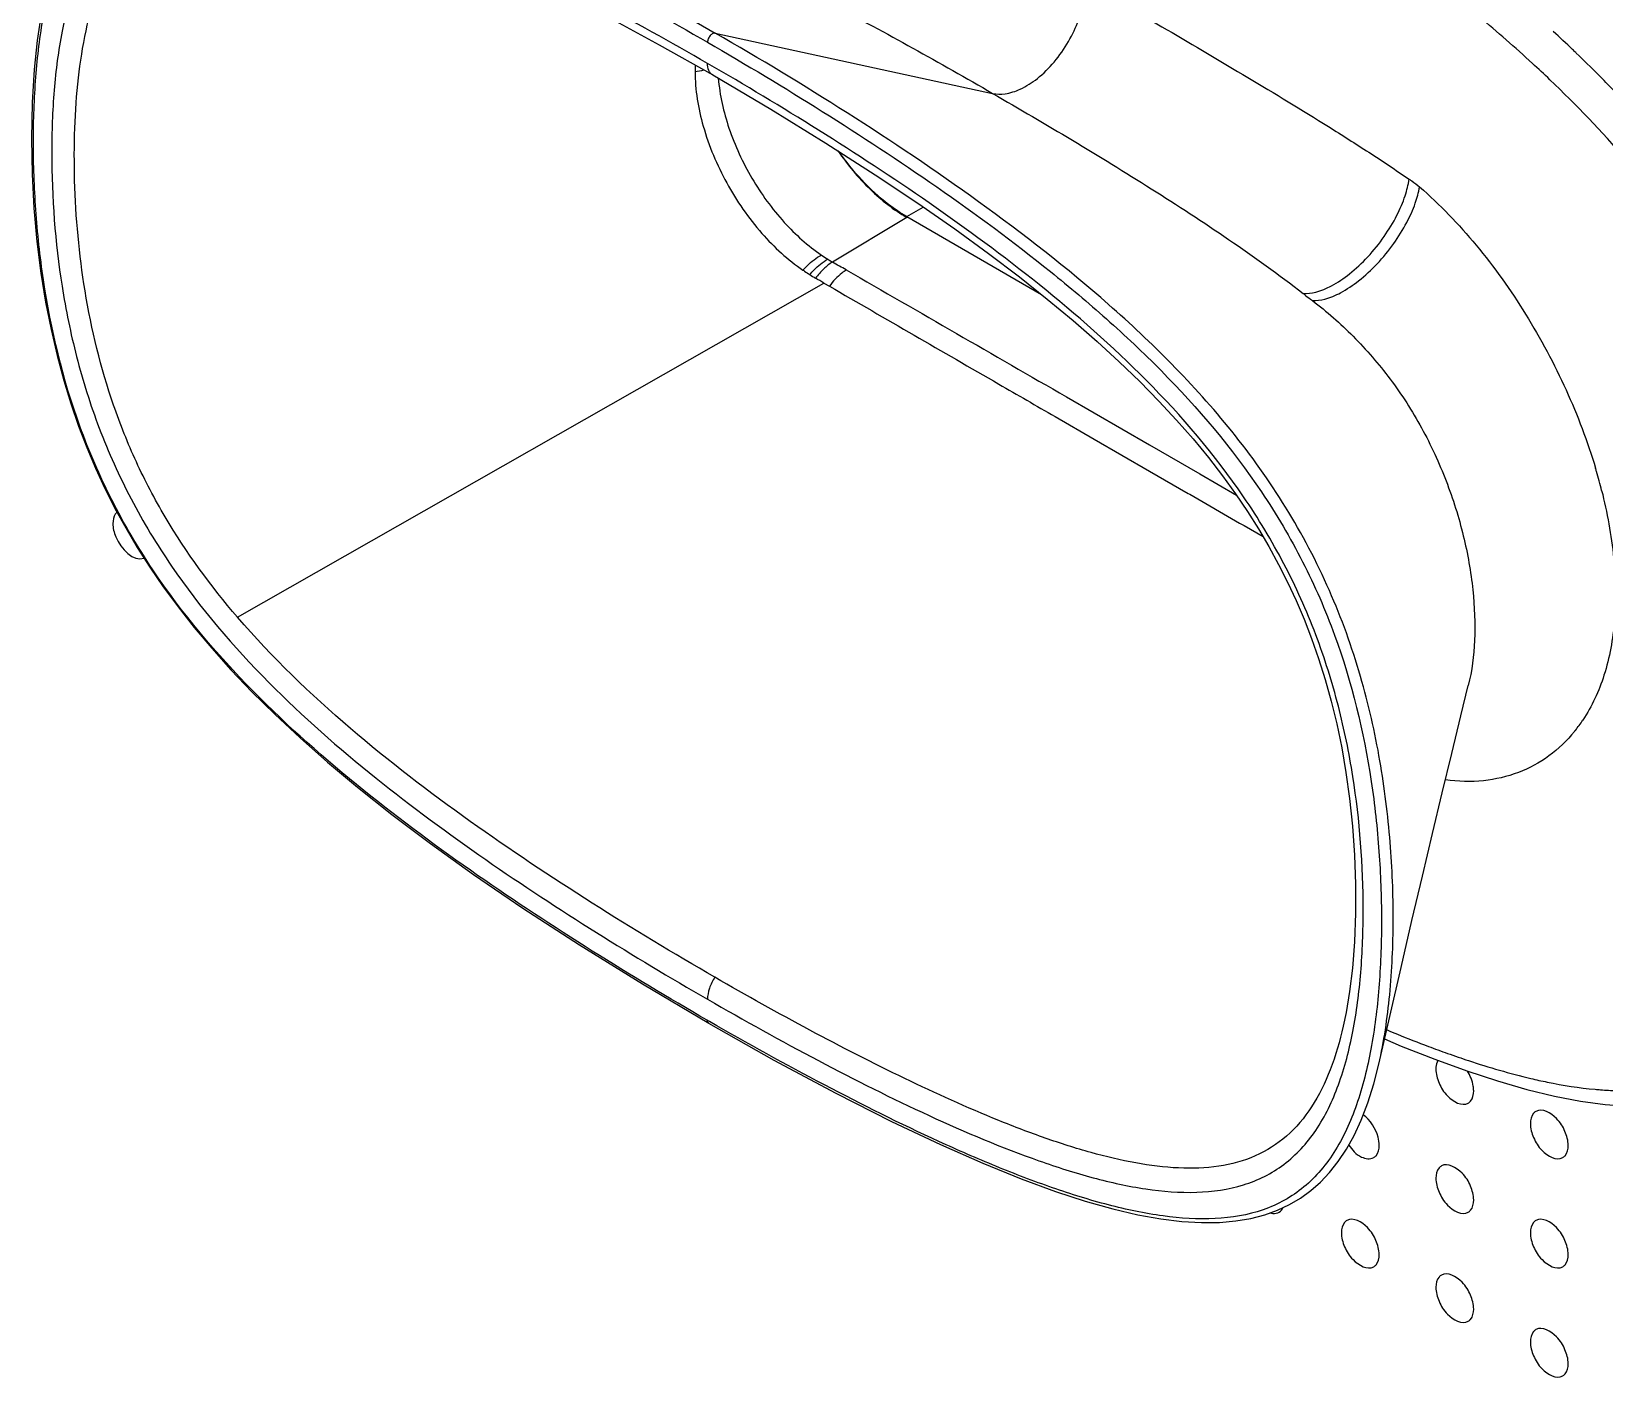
# Model space of a CAD drawing. Header units: millimetres. Extents: x 0 to 1189, y 0 to 841.
# Drawn here: x 61.3 to 120.2, y 485.5 to 535.9 of the extents above; entities that cross this region are included whole.
import ezdxf

# ---------------------------------------------------------------- set-up
doc = ezdxf.new("R2010")
doc.units = ezdxf.units.MM
doc.header["$LTSCALE"] = 65.395
doc.layers.get('0').update_dxf_attribs({"linetype": 'CONTINUOUS'})
doc.layers.add('AXIS', color=7, linetype='CONTINUOUS')

msp = doc.modelspace()

# ---------------------------------------------------------------- linework, layer by layer
at = {"color": 9, "linetype": 'Continuous'}
for p, q in [((86.897, 535.864), (97.274, 533.607)), ((119.113, 535.113), (119.091, 535.135)), ((119.113, 535.113), (119.091, 535.135)), ((94.06, 528.996), (94.679, 529.353)), ((94.06, 528.967), (91.281, 527.296)), ((69.028, 514.005), (90.964, 526.511)), ((90.964, 526.511), (91.168, 526.393)), ((100.036, 522.251), (103.143, 520.457)), ((99.611, 521.514), (101.068, 520.673)), ((101.068, 520.673), (103.146, 519.473)), ((103.143, 520.457), (105.029, 519.367)), ((103.146, 519.473), (104.59, 518.64)), ((105.029, 519.367), (106.397, 518.577)), ((104.59, 518.64), (104.647, 518.607)), ((104.647, 518.607), (106.511, 517.531)), ((106.511, 517.531), (106.682, 517.433)), ((106.512, 517.532), (106.683, 517.433)), ((106.682, 517.433), (107.394, 517.022)), ((86.687, 498.878), (86.598, 498.93)), ((86.687, 498.878), (86.606, 498.925)), ((112.02, 498.57), (112.033, 498.564)), ((112.02, 498.57), (112.033, 498.564))]:
    msp.add_line(p, q, dxfattribs=at)
at = {"color": 7, "linetype": 'Continuous'}
for p, q in [((94.06, 528.996), (99.098, 526.087)), ((110.395, 498.708), (110.394, 498.705)), ((111.941, 498.228), (112.564, 497.964)), ((112.564, 497.964), (113.816, 497.468)), ((113.816, 497.468), (115.015, 497.033))]:
    msp.add_line(p, q, dxfattribs=at)
for points in [[(72.459, 540.913), (72.977, 540.772), (73.859, 540.502), (74.808, 540.176), (75.832, 539.79), (76.972, 539.323), (78.22, 538.775), (79.582, 538.139), (81.126, 537.378), (82.874, 536.473), (84.802, 535.427), (86.804, 534.294)], [(61.68, 536.568), (61.532, 535.586), (61.418, 534.499), (61.342, 533.26), (61.314, 531.911), (61.339, 530.581), (61.408, 529.309), (61.52, 528.065), (61.669, 526.885), (61.845, 525.79), (62.046, 524.768), (62.273, 523.794), (62.522, 522.869), (62.789, 521.999), (63.078, 521.16), (63.387, 520.355), (63.712, 519.585), (64.063, 518.827), (64.439, 518.08), (64.839, 517.35), (65.274, 516.615), (65.742, 515.88), (66.245, 515.147), (66.798, 514.394), (67.402, 513.625), (68.057, 512.846), (68.779, 512.04), (69.564, 511.216), (70.415, 510.375), (71.362, 509.492), (72.391, 508.585), (73.514, 507.646), (74.8, 506.626), (76.245, 505.536), (77.854, 504.383), (79.703, 503.122), (81.819, 501.746), (84.174, 500.285), (86.653, 498.819)], [(86.804, 534.294), (88.971, 533.017), (91.035, 531.746), (92.883, 530.56), (94.478, 529.493), (95.856, 528.533), (97.116, 527.618), (98.277, 526.737), (99.32, 525.911), (100.288, 525.108), (101.188, 524.324), (102.012, 523.568), (102.781, 522.826), (103.499, 522.095), (104.16, 521.383), (104.776, 520.678), (105.348, 519.983), (105.874, 519.302), (106.363, 518.627), (106.813, 517.962), (107.226, 517.308), (107.614, 516.648), (107.976, 515.985), (108.312, 515.32), (108.631, 514.635), (108.931, 513.933), (109.21, 513.214), (109.473, 512.462), (109.719, 511.679), (109.945, 510.868), (110.151, 510.015), (110.334, 509.126), (110.494, 508.201), (110.629, 507.226), (110.738, 506.185), (110.814, 505.102), (110.852, 504.023), (110.852, 502.939), (110.812, 501.866), (110.736, 500.879), (110.631, 500.007), (110.501, 499.219), (110.395, 498.708)], [(111.725, 497.283), (112.133, 499.065), (112.556, 500.902), (112.964, 502.656), (113.356, 504.325), (113.733, 505.915), (114.097, 507.441), (114.451, 508.91), (114.793, 510.318), (115.072, 511.456)], [(86.647, 498.82), (89.094, 497.441), (91.412, 496.2), (93.497, 495.145), (95.322, 494.28), (96.912, 493.578), (98.344, 492.996), (99.621, 492.527), (100.739, 492.162), (101.766, 491.873), (102.712, 491.652), (103.566, 491.497), (104.357, 491.4), (105.09, 491.357), (105.758, 491.364), (106.376, 491.418), (106.941, 491.514), (107.455, 491.649), (107.935, 491.822), (108.38, 492.031), (108.79, 492.273), (109.179, 492.554), (109.543, 492.874), (109.883, 493.233), (110.208, 493.642), (110.514, 494.102), (110.799, 494.613), (111.067, 495.19), (111.314, 495.833), (111.538, 496.545), (111.725, 497.284)], [(115.015, 497.033), (116.165, 496.657), (117.259, 496.343), (118.296, 496.092), (119.275, 495.905), (120.193, 495.78), (121.051, 495.715), (121.848, 495.708)]]:
    msp.add_lwpolyline(points, dxfattribs=at)
at = {"color": 9, "linetype": 'Continuous'}
for centre, radius, start, end in [((83.289, 497.721), 51.784, 46.44164, 47.53697), ((84.18, 498.663), 50.487, 46.25299, 46.43757), ((86.365, 500.923), 47.344, 44.85038, 46.23468), ((91.785, 534.43), 5.643, 177.59867, 180.02445), ((85.895, 536.919), 2.504, 275.66753, 283.31356), ((88.637, 503.183), 44.139, 43.77118, 44.85016), ((-4.003, 360.297), 192.27, 60.11372, 60.29229), ((2.746, 374.162), 176.047, 59.92676, 60.04487), ((99.98, 513.664), 20.715, 16.23132, 16.59135), ((100.698, 513.869), 19.968, 14.1544, 16.24211), ((114.799, 513.173), 5.465, 320.98288, 321.51759), ((114.656, 513.284), 5.646, 321.5423, 326.3492), ((128.393, 537.242), 41.991, 249.33823, 250.38371)]:
    msp.add_arc(centre, radius, start, end, dxfattribs=at)
for points, knots in [([(86.598, 498.929), (85.148, 499.766), (82.245, 501.512), (77.933, 504.342), (73.637, 507.516), (69.434, 511.215), (66.29, 514.928), (64.267, 518.364), (62.718, 521.945), (61.835, 525.631), (61.449, 529.219), (61.358, 531.754), (61.443, 534.18), (61.715, 536.469), (62.218, 538.571), (63.022, 540.408), (64.046, 541.63), (65.043, 542.296), (66.146, 542.773), (67.708, 543.015), (69.67, 542.872), (71.709, 542.431), (74.535, 541.54), (78.096, 540.038), (82.359, 537.907), (85.188, 536.338), (86.606, 535.52)], [0, 0, 0, 0, 0.063856, 0.129237, 0.196758, 0.267516, 0.342543, 0.381155, 0.419274, 0.491064, 0.524657, 0.556885, 0.587785, 0.617187, 0.644723, 0.669992, 0.69312, 0.704298, 0.715508, 0.738739, 0.763691, 0.790275, 0.818159, 0.876637, 0.937515, 1, 1, 1, 1]), ([(71.633, 542.843), (72.264, 542.686), (73.533, 542.309), (76.079, 541.376), (79.275, 539.954), (83.096, 538.007), (85.629, 536.597), (86.897, 535.864)], [0, 0, 0, 0, 0.115924, 0.235638, 0.483338, 0.73884, 1, 1, 1, 1]), ([(86.606, 534.73), (85.236, 535.521), (82.504, 537.036), (79.04, 538.774), (76.273, 539.995), (74.232, 540.788), (72.217, 541.43), (70.246, 541.867), (68.345, 542.02), (66.83, 541.811), (65.749, 541.379), (64.768, 540.771), (63.741, 539.639), (62.92, 537.899), (62.406, 535.891), (62.126, 533.69), (62.012, 530.496), (62.267, 527.143), (62.966, 523.708), (63.809, 521.033), (64.994, 518.398), (66.985, 515.102), (70.035, 511.538), (74.096, 507.982), (78.244, 504.93), (82.407, 502.204), (85.208, 500.521), (86.607, 499.713)], [0, 0, 0, 0, 0.062487, 0.123395, 0.153042, 0.181947, 0.209873, 0.236518, 0.261551, 0.284888, 0.29613, 0.307303, 0.330269, 0.355281, 0.382602, 0.411892, 0.442777, 0.508767, 0.544103, 0.58109, 0.619348, 0.657981, 0.732872, 0.803487, 0.870897, 0.9362, 1, 1, 1, 1]), ([(69.028, 514.005), (68.022, 515.176), (66.641, 517.059), (65.207, 519.793), (64.087, 522.588), (63.231, 526.117), (62.909, 529.616), (62.915, 532.28), (63.044, 534.156), (63.316, 535.916), (63.752, 537.526), (64.392, 538.935), (65.277, 540.084), (66.419, 540.895), (67.294, 541.18), (67.742, 541.27)], [0, 0, 0, 0, 0.150565, 0.226103, 0.300573, 0.443769, 0.578321, 0.642208, 0.703443, 0.761498, 0.815686, 0.865561, 0.911514, 0.95542, 1, 1, 1, 1]), ([(85.364, 539.705), (86.355, 539.32), (88.345, 538.431), (92.326, 536.412), (95.294, 534.75), (97.274, 533.607)], [0, 0, 0, 0, 0.238233, 0.487754, 1, 1, 1, 1]), ([(97.274, 533.607), (97.426, 533.575), (97.788, 533.571), (98.37, 533.761), (99, 534.169), (99.61, 534.776), (100.13, 535.522), (100.595, 536.502), (100.77, 537.275), (100.77, 537.749)], [0, 0, 0, 0, 0.078245, 0.178658, 0.305058, 0.453172, 0.61046, 0.761172, 1, 1, 1, 1]), ([(100.77, 537.749), (102.793, 536.58), (105.833, 534.811), (109.351, 532.679), (111.36, 531.401), (112.362, 530.738), (112.858, 530.394)], [0, 0, 0, 0, 0.495295, 0.745465, 0.871952, 1, 1, 1, 1]), ([(118.123, 534.117), (117.908, 534.322), (117.05, 535.127), (116.164, 535.902), (115.49, 536.466)], [0, 0, 0, 0, 0.253065, 1, 1, 1, 1]), ([(111.726, 497.285), (111.92, 498.139), (112.181, 499.93), (112.301, 502.709), (112.186, 505.638), (111.807, 508.698), (111.088, 511.868), (109.934, 515.069), (108.31, 518.153), (106.295, 520.977), (104.035, 523.485), (100.914, 526.408), (96.86, 529.562), (91.902, 532.884), (88.562, 534.903), (86.897, 535.864)], [0, 0, 0, 0, 0.05296, 0.109121, 0.168103, 0.230024, 0.295425, 0.364313, 0.435208, 0.505565, 0.573607, 0.639084, 0.764028, 0.883718, 1, 1, 1, 1]), ([(86.606, 535.519), (88.053, 534.683), (90.953, 532.94), (95.26, 530.113), (98.798, 527.505), (101.567, 525.171), (104.346, 522.555), (106.895, 519.55), (108.922, 516.122), (110.477, 512.546), (111.366, 508.863), (111.758, 505.277), (111.852, 502.743), (111.772, 500.317), (111.504, 498.026), (111.009, 495.923), (110.328, 494.352), (109.586, 493.313), (108.944, 492.674), (108.21, 492.171), (107.113, 491.685), (105.558, 491.432), (103.6, 491.564), (101.565, 491.997), (99.484, 492.647), (97.374, 493.457), (94.512, 494.709), (90.929, 496.498), (88.104, 498.061), (86.687, 498.878)], [0, 0, 0, 0, 0.063844, 0.129213, 0.19671, 0.231592, 0.267462, 0.342452, 0.381061, 0.419207, 0.491043, 0.524643, 0.556906, 0.587829, 0.617258, 0.644856, 0.670163, 0.682016, 0.693417, 0.704601, 0.715801, 0.738988, 0.763885, 0.790423, 0.818267, 0.847108, 0.876706, 0.937546, 1, 1, 1, 1]), ([(86.142, 534.427), (86.142, 533.737), (86.389, 532.279), (87.258, 530.216), (88.528, 528.375), (89.612, 527.379), (90.18, 526.992)], [0, 0, 0, 0, 0.237074, 0.500376, 0.763979, 1, 1, 1, 1]), ([(86.804, 534.294), (86.739, 534.331), (86.628, 534.47), (86.606, 534.64), (86.606, 534.73)], [0, 0, 0, 0, 0.453018, 1, 1, 1, 1]), ([(86.607, 499.713), (87.976, 498.923), (90.708, 497.407), (94.825, 495.344), (98.264, 493.886), (100.993, 493.014), (102.965, 492.579), (104.865, 492.424), (106.38, 492.634), (107.46, 493.065), (108.442, 493.672), (109.469, 494.804), (110.29, 496.542), (110.805, 498.55), (111.085, 500.75), (111.199, 503.943), (110.945, 507.295), (110.247, 510.728), (109.405, 513.403), (108.222, 516.038), (106.232, 519.334), (103.182, 522.9), (99.122, 526.459), (94.971, 529.512), (90.808, 532.239), (88.005, 533.922), (86.606, 534.73)], [0, 0, 0, 0, 0.062483, 0.123382, 0.181912, 0.209841, 0.23648, 0.261514, 0.284851, 0.29609, 0.307261, 0.330221, 0.355225, 0.382536, 0.411818, 0.442695, 0.508667, 0.543993, 0.58097, 0.619218, 0.657845, 0.732758, 0.803406, 0.870844, 0.936174, 1, 1, 1, 1]), ([(87.011, 534.172), (87.064, 533.538), (87.362, 532.233), (88.211, 530.402), (89.384, 528.783), (90.361, 527.906), (90.87, 527.559)], [0, 0, 0, 0, 0.242471, 0.504926, 0.765093, 1, 1, 1, 1]), ([(123.52, 527.735), (122.746, 528.927), (121.052, 531.157), (119.114, 533.171), (118.123, 534.117)], [0, 0, 0, 0, 0.509246, 1, 1, 1, 1]), ([(97.274, 533.607), (99.273, 532.452), (102.249, 530.68), (106.115, 528.167), (107.987, 526.824), (108.893, 526.12)], [0, 0, 0, 0, 0.500801, 0.75107, 1, 1, 1, 1]), ([(112.858, 530.394), (112.891, 530.373), (113.027, 530.284), (113.155, 530.185), (113.249, 530.107)], [0, 0, 0, 0, 0.242502, 1, 1, 1, 1]), ([(109.237, 525.852), (109.394, 525.846), (109.766, 525.902), (110.356, 526.156), (111.017, 526.604), (111.686, 527.225), (112.289, 527.96), (112.766, 528.725), (113.087, 529.441), (113.214, 529.9), (113.249, 530.107)], [0, 0, 0, 0, 0.076265, 0.179093, 0.309934, 0.46187, 0.620658, 0.770055, 0.898078, 1, 1, 1, 1]), ([(113.249, 530.107), (114.01, 529.44), (115.454, 527.94), (117.278, 525.37), (118.78, 522.564), (119.534, 520.58), (119.832, 519.579)], [0, 0, 0, 0, 0.241588, 0.494927, 0.750569, 1, 1, 1, 1]), ([(90.18, 526.992), (90.233, 527.052), (90.439, 527.267), (90.677, 527.454), (90.87, 527.559)], [0, 0, 0, 0, 0.264506, 1, 1, 1, 1]), ([(90.436, 526.825), (90.486, 526.886), (90.683, 527.106), (90.917, 527.297), (91.106, 527.404)], [0, 0, 0, 0, 0.264896, 1, 1, 1, 1]), ([(91.106, 527.404), (91.119, 527.395), (91.176, 527.357), (91.236, 527.322), (91.281, 527.296)], [0, 0, 0, 0, 0.232929, 1, 1, 1, 1]), ([(90.18, 526.992), (90.2, 526.98), (90.285, 526.924), (90.37, 526.868), (90.436, 526.825)], [0, 0, 0, 0, 0.23062, 1, 1, 1, 1]), ([(91.281, 527.296), (91.163, 527.223), (90.935, 527.036), (90.742, 526.816), (90.65, 526.692)], [0, 0, 0, 0, 0.475592, 1, 1, 1, 1]), ([(91.801, 526.998), (91.744, 526.963), (91.504, 526.794), (91.301, 526.575), (91.168, 526.393)], [0, 0, 0, 0, 0.22954, 1, 1, 1, 1]), ([(91.168, 526.393), (93.278, 525.171), (96.093, 523.545), (98.908, 521.92), (99.611, 521.514)], [0, 0, 0, 0, 0.7502, 1, 1, 1, 1]), ([(108.893, 526.12), (108.923, 526.096), (109.037, 526.006), (109.152, 525.918), (109.237, 525.852)], [0, 0, 0, 0, 0.262641, 1, 1, 1, 1]), ([(109.237, 525.852), (109.776, 525.445), (110.817, 524.53), (112.197, 522.933), (113.369, 521.11), (114.281, 519.133), (114.921, 517.093), (115.279, 515.084), (115.355, 513.2), (115.207, 512.004), (115.072, 511.456)], [0, 0, 0, 0, 0.124295, 0.254123, 0.387367, 0.521734, 0.653886, 0.779886, 0.896129, 1, 1, 1, 1]), ([(120.06, 518.752), (120.269, 517.923), (120.566, 516.309), (120.619, 513.966), (120.252, 511.886), (119.699, 510.67), (119.356, 510.155)], [0, 0, 0, 0, 0.289689, 0.554182, 0.790349, 1, 1, 1, 1]), ([(86.884, 500.536), (85.336, 501.43), (82.236, 503.3), (77.646, 506.353), (73.117, 509.817), (70.315, 512.507), (69.028, 514.005)], [0, 0, 0, 0, 0.238825, 0.483501, 0.736185, 1, 1, 1, 1]), ([(119.045, 509.732), (118.767, 509.39), (118.129, 508.775), (116.955, 508.139), (115.619, 507.828), (114.686, 507.855), (114.214, 507.92)], [0, 0, 0, 0, 0.245573, 0.486566, 0.734368, 1, 1, 1, 1]), ([(86.884, 500.536), (86.799, 500.408), (86.667, 500.144), (86.608, 499.851), (86.608, 499.713)], [0, 0, 0, 0, 0.525109, 1, 1, 1, 1]), ([(110.394, 498.705), (110.268, 498.152), (109.967, 497.104), (109.279, 495.686), (108.332, 494.551), (107.12, 493.784), (105.718, 493.409), (104.196, 493.362), (102.59, 493.567), (100.925, 493.964), (99.22, 494.511), (96.881, 495.402), (93.937, 496.738), (90.404, 498.549), (88.059, 499.857), (86.884, 500.536)], [0, 0, 0, 0, 0.060937, 0.116876, 0.168363, 0.217824, 0.268526, 0.322631, 0.380639, 0.44214, 0.506508, 0.573101, 0.711254, 0.854005, 1, 1, 1, 1]), ([(112.033, 498.564), (112.162, 498.511), (112.674, 498.3), (113.189, 498.098), (113.577, 497.952)], [0, 0, 0, 0, 0.251692, 1, 1, 1, 1]), ([(114.296, 497.688), (114.557, 497.595), (115.582, 497.242), (116.624, 496.937), (117.409, 496.75)], [0, 0, 0, 0, 0.255129, 1, 1, 1, 1]), ([(117.409, 496.75), (117.612, 496.702), (118.408, 496.525), (119.216, 496.398), (119.82, 496.344)], [0, 0, 0, 0, 0.255992, 1, 1, 1, 1]), ([(119.82, 496.344), (119.886, 496.338), (120.152, 496.316), (120.417, 496.303), (120.616, 496.298)], [0, 0, 0, 0, 0.252421, 1, 1, 1, 1])]:
    msp.add_open_spline(points, degree=3, knots=knots, dxfattribs=at)
at = {"color": 7, "linetype": 'Continuous'}
for points, knots in [([(86.897, 535.864), (86.868, 535.871), (86.791, 535.846), (86.695, 535.769), (86.631, 535.649), (86.606, 535.56), (86.606, 535.519)], [0, 0, 0, 0, 0.186596, 0.450629, 0.74933, 1, 1, 1, 1]), ([(91.488, 531.455), (91.844, 530.936), (92.614, 530.006), (93.566, 529.252), (94.06, 528.967)], [0, 0, 0, 0, 0.524751, 1, 1, 1, 1]), ([(94.06, 528.996), (93.825, 529.131), (92.849, 529.793), (92.042, 530.686), (91.525, 531.429)], [0, 0, 0, 0, 0.230328, 1, 1, 1, 1]), ([(108.893, 526.12), (109.051, 526.111), (109.423, 526.164), (110.015, 526.415), (110.674, 526.862), (111.338, 527.486), (111.932, 528.226), (112.398, 528.998), (112.708, 529.721), (112.827, 530.184), (112.858, 530.394)], [0, 0, 0, 0, 0.0766, 0.179295, 0.309716, 0.461181, 0.619661, 0.769055, 0.89742, 1, 1, 1, 1])]:
    msp.add_open_spline(points, degree=3, knots=knots, dxfattribs=at)
at = {"color": 9, "linetype": 'Continuous'}
for points in [[(90.87, 527.559), (90.949, 527.508), (91.027, 527.455), (91.106, 527.404)], [(90.436, 526.825), (90.505, 526.778), (90.577, 526.734), (90.65, 526.692)], [(91.801, 526.998), (94.547, 525.417), (97.292, 523.834), (100.036, 522.251)]]:
    msp.add_open_spline(points, degree=3, dxfattribs=at)
at = {"color": 7, "linetype": 'Continuous'}
msp.add_open_spline([(86.651, 498.82), (86.617, 498.842), (86.598, 498.889), (86.598, 498.93)], degree=3, dxfattribs=at)
at = {"layer": 'AXIS', "color": 7, "linetype": 'Continuous'}
for points, knots in [([(64.518, 517.937), (64.492, 517.915), (64.391, 517.798), (64.361, 517.634), (64.361, 517.515)], [0, 0, 0, 0, 0.220818, 1, 1, 1, 1]), ([(64.361, 517.515), (64.361, 517.343), (64.488, 516.774), (65.118, 516.056), (65.526, 516.22)], [0, 0, 0, 0, 0.281518, 1, 1, 1, 1]), ([(113.934, 497.426), (113.921, 497.404), (113.874, 497.303), (113.859, 497.189), (113.859, 497.103)], [0, 0, 0, 0, 0.22752, 1, 1, 1, 1]), ([(113.859, 497.103), (113.859, 496.924), (113.965, 496.549), (114.278, 496.023), (114.831, 495.692), (115.067, 495.829)], [0, 0, 0, 0, 0.277753, 0.577543, 1, 1, 1, 1]), ([(115.273, 496.286), (115.273, 496.346), (115.248, 496.606), (115.146, 496.855), (115.041, 497.026)], [0, 0, 0, 0, 0.228353, 1, 1, 1, 1]), ([(115.067, 495.829), (115.099, 495.848), (115.234, 495.961), (115.273, 496.152), (115.273, 496.286)], [0, 0, 0, 0, 0.220867, 1, 1, 1, 1]), ([(118.809, 494.245), (118.809, 494.424), (118.702, 494.799), (118.39, 495.325), (117.836, 495.656), (117.601, 495.519)], [0, 0, 0, 0, 0.277753, 0.577543, 1, 1, 1, 1]), ([(111.737, 494.245), (111.737, 494.348), (111.667, 494.783), (111.411, 495.189), (111.144, 495.393)], [0, 0, 0, 0, 0.235459, 1, 1, 1, 1]), ([(117.601, 495.519), (117.568, 495.5), (117.433, 495.386), (117.394, 495.196), (117.394, 495.062)], [0, 0, 0, 0, 0.220867, 1, 1, 1, 1]), ([(117.394, 495.062), (117.394, 494.883), (117.501, 494.508), (117.813, 493.982), (118.367, 493.651), (118.602, 493.788)], [0, 0, 0, 0, 0.277753, 0.577543, 1, 1, 1, 1]), ([(110.599, 494.255), (110.722, 494.076), (110.969, 493.791), (111.4, 493.711), (111.531, 493.788)], [0, 0, 0, 0, 0.588788, 1, 1, 1, 1]), ([(111.531, 493.788), (111.564, 493.807), (111.698, 493.92), (111.737, 494.111), (111.737, 494.245)], [0, 0, 0, 0, 0.220867, 1, 1, 1, 1]), ([(118.602, 493.788), (118.635, 493.807), (118.77, 493.92), (118.809, 494.111), (118.809, 494.245)], [0, 0, 0, 0, 0.220867, 1, 1, 1, 1]), ([(114.065, 493.478), (114.032, 493.458), (113.898, 493.345), (113.859, 493.154), (113.859, 493.02)], [0, 0, 0, 0, 0.220867, 1, 1, 1, 1]), ([(115.273, 492.204), (115.273, 492.383), (115.167, 492.757), (114.854, 493.284), (114.3, 493.614), (114.065, 493.478)], [0, 0, 0, 0, 0.277753, 0.577543, 1, 1, 1, 1]), ([(113.859, 493.02), (113.859, 492.841), (113.965, 492.467), (114.278, 491.94), (114.831, 491.61), (115.067, 491.746)], [0, 0, 0, 0, 0.277753, 0.577543, 1, 1, 1, 1]), ([(115.067, 491.746), (115.099, 491.765), (115.234, 491.879), (115.273, 492.07), (115.273, 492.204)], [0, 0, 0, 0, 0.220867, 1, 1, 1, 1]), ([(107.662, 491.722), (107.692, 491.713), (107.802, 491.689), (107.925, 491.705), (107.996, 491.746)], [0, 0, 0, 0, 0.277753, 1, 1, 1, 1]), ([(110.53, 491.436), (110.497, 491.417), (110.362, 491.304), (110.323, 491.113), (110.323, 490.979)], [0, 0, 0, 0, 0.220867, 1, 1, 1, 1]), ([(111.737, 490.162), (111.737, 490.341), (111.631, 490.716), (111.319, 491.242), (110.765, 491.573), (110.53, 491.436)], [0, 0, 0, 0, 0.277753, 0.577543, 1, 1, 1, 1]), ([(117.601, 491.436), (117.568, 491.417), (117.433, 491.304), (117.394, 491.113), (117.394, 490.979)], [0, 0, 0, 0, 0.220867, 1, 1, 1, 1]), ([(118.809, 490.163), (118.809, 490.341), (118.702, 490.716), (118.39, 491.242), (117.836, 491.573), (117.601, 491.436)], [0, 0, 0, 0, 0.277753, 0.577543, 1, 1, 1, 1]), ([(110.323, 490.979), (110.323, 490.8), (110.429, 490.425), (110.742, 489.899), (111.296, 489.568), (111.531, 489.705)], [0, 0, 0, 0, 0.277753, 0.577543, 1, 1, 1, 1]), ([(117.394, 490.979), (117.394, 490.8), (117.501, 490.425), (117.813, 489.899), (118.367, 489.569), (118.602, 489.705)], [0, 0, 0, 0, 0.277753, 0.577543, 1, 1, 1, 1]), ([(111.531, 489.705), (111.564, 489.724), (111.698, 489.838), (111.737, 490.028), (111.737, 490.162)], [0, 0, 0, 0, 0.220867, 1, 1, 1, 1]), ([(118.602, 489.705), (118.635, 489.724), (118.77, 489.838), (118.809, 490.028), (118.809, 490.163)], [0, 0, 0, 0, 0.220867, 1, 1, 1, 1]), ([(114.065, 489.395), (114.032, 489.376), (113.898, 489.263), (113.859, 489.072), (113.859, 488.938)], [0, 0, 0, 0, 0.220867, 1, 1, 1, 1]), ([(115.273, 488.121), (115.273, 488.3), (115.167, 488.675), (114.854, 489.201), (114.3, 489.532), (114.065, 489.395)], [0, 0, 0, 0, 0.277753, 0.577543, 1, 1, 1, 1]), ([(113.859, 488.938), (113.859, 488.759), (113.965, 488.384), (114.278, 487.858), (114.831, 487.527), (115.067, 487.664)], [0, 0, 0, 0, 0.277753, 0.577543, 1, 1, 1, 1]), ([(115.067, 487.664), (115.099, 487.683), (115.234, 487.796), (115.273, 487.987), (115.273, 488.121)], [0, 0, 0, 0, 0.220867, 1, 1, 1, 1]), ([(117.601, 487.354), (117.568, 487.335), (117.433, 487.221), (117.394, 487.031), (117.394, 486.897)], [0, 0, 0, 0, 0.220867, 1, 1, 1, 1]), ([(118.809, 486.08), (118.809, 486.259), (118.702, 486.634), (118.39, 487.16), (117.836, 487.491), (117.601, 487.354)], [0, 0, 0, 0, 0.277753, 0.577543, 1, 1, 1, 1]), ([(117.394, 486.897), (117.394, 486.718), (117.501, 486.343), (117.813, 485.817), (118.367, 485.486), (118.602, 485.623)], [0, 0, 0, 0, 0.277753, 0.577543, 1, 1, 1, 1]), ([(118.602, 485.623), (118.635, 485.642), (118.77, 485.755), (118.809, 485.946), (118.809, 486.08)], [0, 0, 0, 0, 0.220867, 1, 1, 1, 1])]:
    msp.add_open_spline(points, degree=3, knots=knots, dxfattribs=at)
msp.add_open_spline([(107.996, 491.746), (108.061, 491.785), (108.114, 491.849), (108.146, 491.918)], degree=3, dxfattribs=at)

doc.saveas('drawing.dxf')
